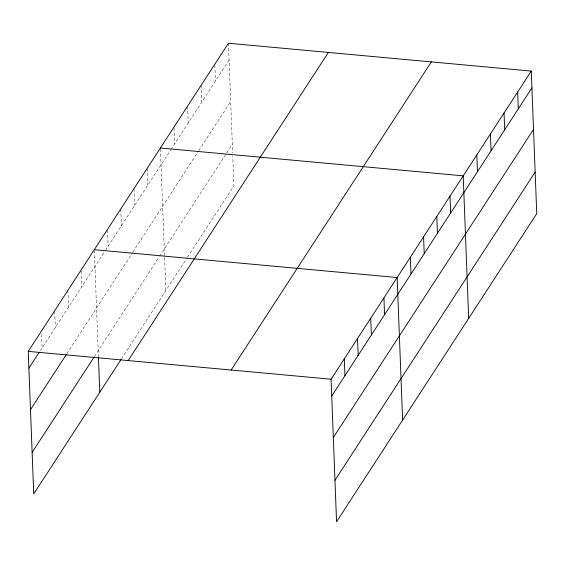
<?xml version="1.0" encoding="UTF-8"?>
<svg xmlns="http://www.w3.org/2000/svg" width="565" height="565" viewBox="0 0 565 565"><rect width="100%" height="100%" fill="white"/><g stroke="black" fill="none" stroke-linecap="round" stroke-linejoin="round"><path stroke-width="0.42" stroke-dasharray="2.83 2.12" d="M40.221 350.759L104.871 251.248M105.337 250.528L170.411 150.368M170.877 149.647L229.086 60.052M66.825 353.754L132.415 252.795M132.888 252.068L198.294 151.399M198.76 150.678L230.682 101.545M94.419 356.55L159.069 257.047M159.542 256.319L226.219 153.687M226.692 152.96L232.321 144.294M121.496 358.817L186.973 258.036M187.446 257.308L233.917 185.779L232.787 156.392M228.444 43.251L232.653 152.938M214.862 65.046L215.477 81.007M201.218 85.153L201.86 101.961M187.601 106.107L188.251 122.916M174.02 127.902L174.634 143.87M160.411 148.856L165.856 290.544M147.161 168.349L147.811 185.158M133.954 188.689L134.597 205.49M120.741 209.022L121.383 225.831M107.555 230.202L108.169 246.171M94.348 250.535L98.43 356.79M81.134 270.875L81.748 286.843M67.885 290.375L68.535 307.176M54.706 311.548L55.321 327.516M41.591 334.409L42.107 347.849"/><path stroke-width="0.85" d="M121.023 359.545L33.723 493.916L28.25 351.381L228.444 43.251L531.277 71.084L536.75 213.619L336.556 521.749L331.083 379.221L531.277 71.084M28.893 368.189L39.275 352.207M30.489 409.674L66.352 354.474M32.134 452.424L93.945 357.278M128.184 360.569L328.378 52.439M231.149 370.033L431.342 61.903M331.726 396.023L531.919 87.893M333.322 437.515L533.515 129.385M334.967 480.257L535.154 172.127M160.375 148.016L463.208 175.849L468.682 318.385M94.313 249.695L397.146 277.535L402.619 420.063M28.25 351.381L331.083 379.221M517.66 92.038L518.31 108.847M504.051 112.993L504.693 129.802M490.434 133.947L491.084 150.749M476.825 154.902L477.467 171.704M449.994 196.189L450.644 212.991M436.78 216.522L437.43 233.331M423.573 236.862L424.216 253.664M410.36 257.195L411.002 274.004M383.932 297.868L384.581 314.677M370.718 318.208L371.367 335.017M357.511 338.548L358.154 355.35M344.297 358.881L344.94 375.69M98.458 357.652L99.786 392.23"/></g></svg>
